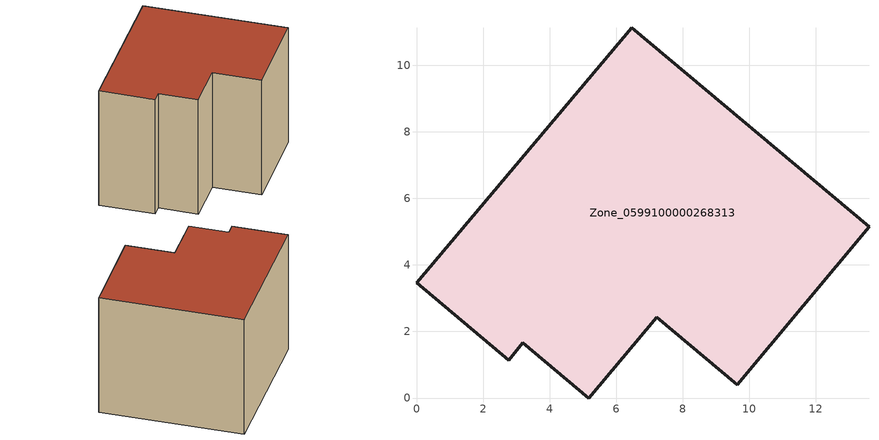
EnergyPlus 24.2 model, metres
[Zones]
Zone_0599100000268313
 floor ground (C_G): 6.47,11.12 13.6,5.15 9.64,0.4 7.22,2.43 5.18,0 3.2,1.66 2.78,1.13 0,3.46 z0
 wall outside (C_F): 13.6,5.15 6.47,11.12 0,3.46 2.78,1.13 3.2,1.66 5.18,0 7.22,2.43 9.64,0.4 13.6,5.15 z0:8.37
 roof outside (C_R): 9.64,0.4 13.6,5.15 6.47,11.12 0,3.46 2.78,1.13 3.2,1.66 5.18,0 7.22,2.43 z8.37
[BUILDING]
Pand.0599100000268313: North Axis=0; Terrain=City; Loads Convergence Tolerance Value=0.04; Temperature Convergence Tolerance Value=0.4; Solar Distribution=FullExterior; Maximum Number of Warmup Days=25; Minimum Number of Warmup Days=1
[Site:Location]
Rotterdam.The.Hague.AP_ZH_NLD Design_Conditions: Latitude=51.96; Longitude=4.45; Time Zone=1; Elevation=-4.5
[SITE:GROUNDTEMPERATURE:BUILDINGSURFACE]
18, 18, 18, 18, 18, 18, 18, 18, 18, 18, 18, 18
[MATERIAL] Thermal Absorptance=0.9; Solar Absorptance=0.7; Visible Absorptance=0.7
Name | Roughness | Thickness | Conductivity | Density | Specific Heat
G.TC.1946-1964 | MediumSmooth | 0.15 | 1 | 540 | 1210
F.TC.1946-1964 | Rough | 0.3 | 0.857143 | 1920 | 840
R.TC.1946-1964 | MediumRough | 0.2 | 0.235294 | 1500 | 1000
[CONSTRUCTION]
C_G: G.TC.1946-1964
C_F: F.TC.1946-1964
C_R: R.TC.1946-1964
[ZONE]
Zone_0599100000268313: Type=1; Multiplier=1; Ceiling Height=Autocalculate; Volume=Autocalculate; Floor Area=autocalculate; Part of Total Floor Area=Yes
[ZONEINFILTRATION:DESIGNFLOWRATE]
Infil_Zone_0599100000268313: Zone or ZoneList or Space or SpaceList=Zone_0599100000268313; Schedule=AlwaysOn; Design Flow Rate Calculation Method=Flow/Area; Flow Rate per Floor Area=0.003; Constant Term Coefficient=1; Temperature Term Coefficient=0; Velocity Term Coefficient=0; Velocity Squared Term Coefficient=0
[HVACTEMPLATE:ZONE:IDEALLOADSAIRSYSTEM]
Zone_0599100000268313: Maximum Heating Supply Air Temperature=50; Minimum Cooling Supply Air Temperature=13; Maximum Heating Supply Air Humidity Ratio=0.0156; Minimum Cooling Supply Air Humidity Ratio=0.0077; Heating Limit=NoLimit; Cooling Limit=NoLimit; Dehumidification Control Type=ConstantSensibleHeatRatio; Cooling Sensible Heat Ratio=0.7; Dehumidification Setpoint=60; Humidification Control Type=None; Humidification Setpoint=30; Outdoor Air Method=None; Outdoor Air Flow Rate per Person=0.00944; Outdoor Air Flow Rate per Zone Floor Area=0; Outdoor Air Flow Rate per Zone=0; Demand Controlled Ventilation Type=None; Outdoor Air Economizer Type=NoEconomizer; Heat Recovery Type=None; Sensible Heat Recovery Effectiveness=0.7; Latent Heat Recovery Effectiveness=0.65
[ZONECONTROL:THERMOSTAT]
ThermostatControl_Zone_0599100000268313: Zone or ZoneList=Zone_0599100000268313; Control Type Schedule=DualSetpointControlType; Control 1=Thermostat_Zone_0599100000268313; Temperature Difference Between Cutout And Setpoint=0
[THERMOSTATSETPOINT:DUALSETPOINT]
Thermostat_Zone_0599100000268313: Heating Setpoint Temperature Schedule=HeatingSetpoint_Zone_0599100000268313; Cooling Setpoint Temperature Schedule=CoolingSetpoint_Zone_0599100000268313
[SCHEDULE:COMPACT]
HeatingSetpoint_Zone_0599100000268313: Through: 12/31, For: AllDays, Until: 24:00, 21
CoolingSetpoint_Zone_0599100000268313: Through: 12/31, For: AllDays, Until: 24:00, 24
DualSetpointControlType: Through: 12/31, For: AllDays, Until: 24:00, 4
AlwaysOn: Through: 12/31, For: AllDays, Until: 24:00, 1
